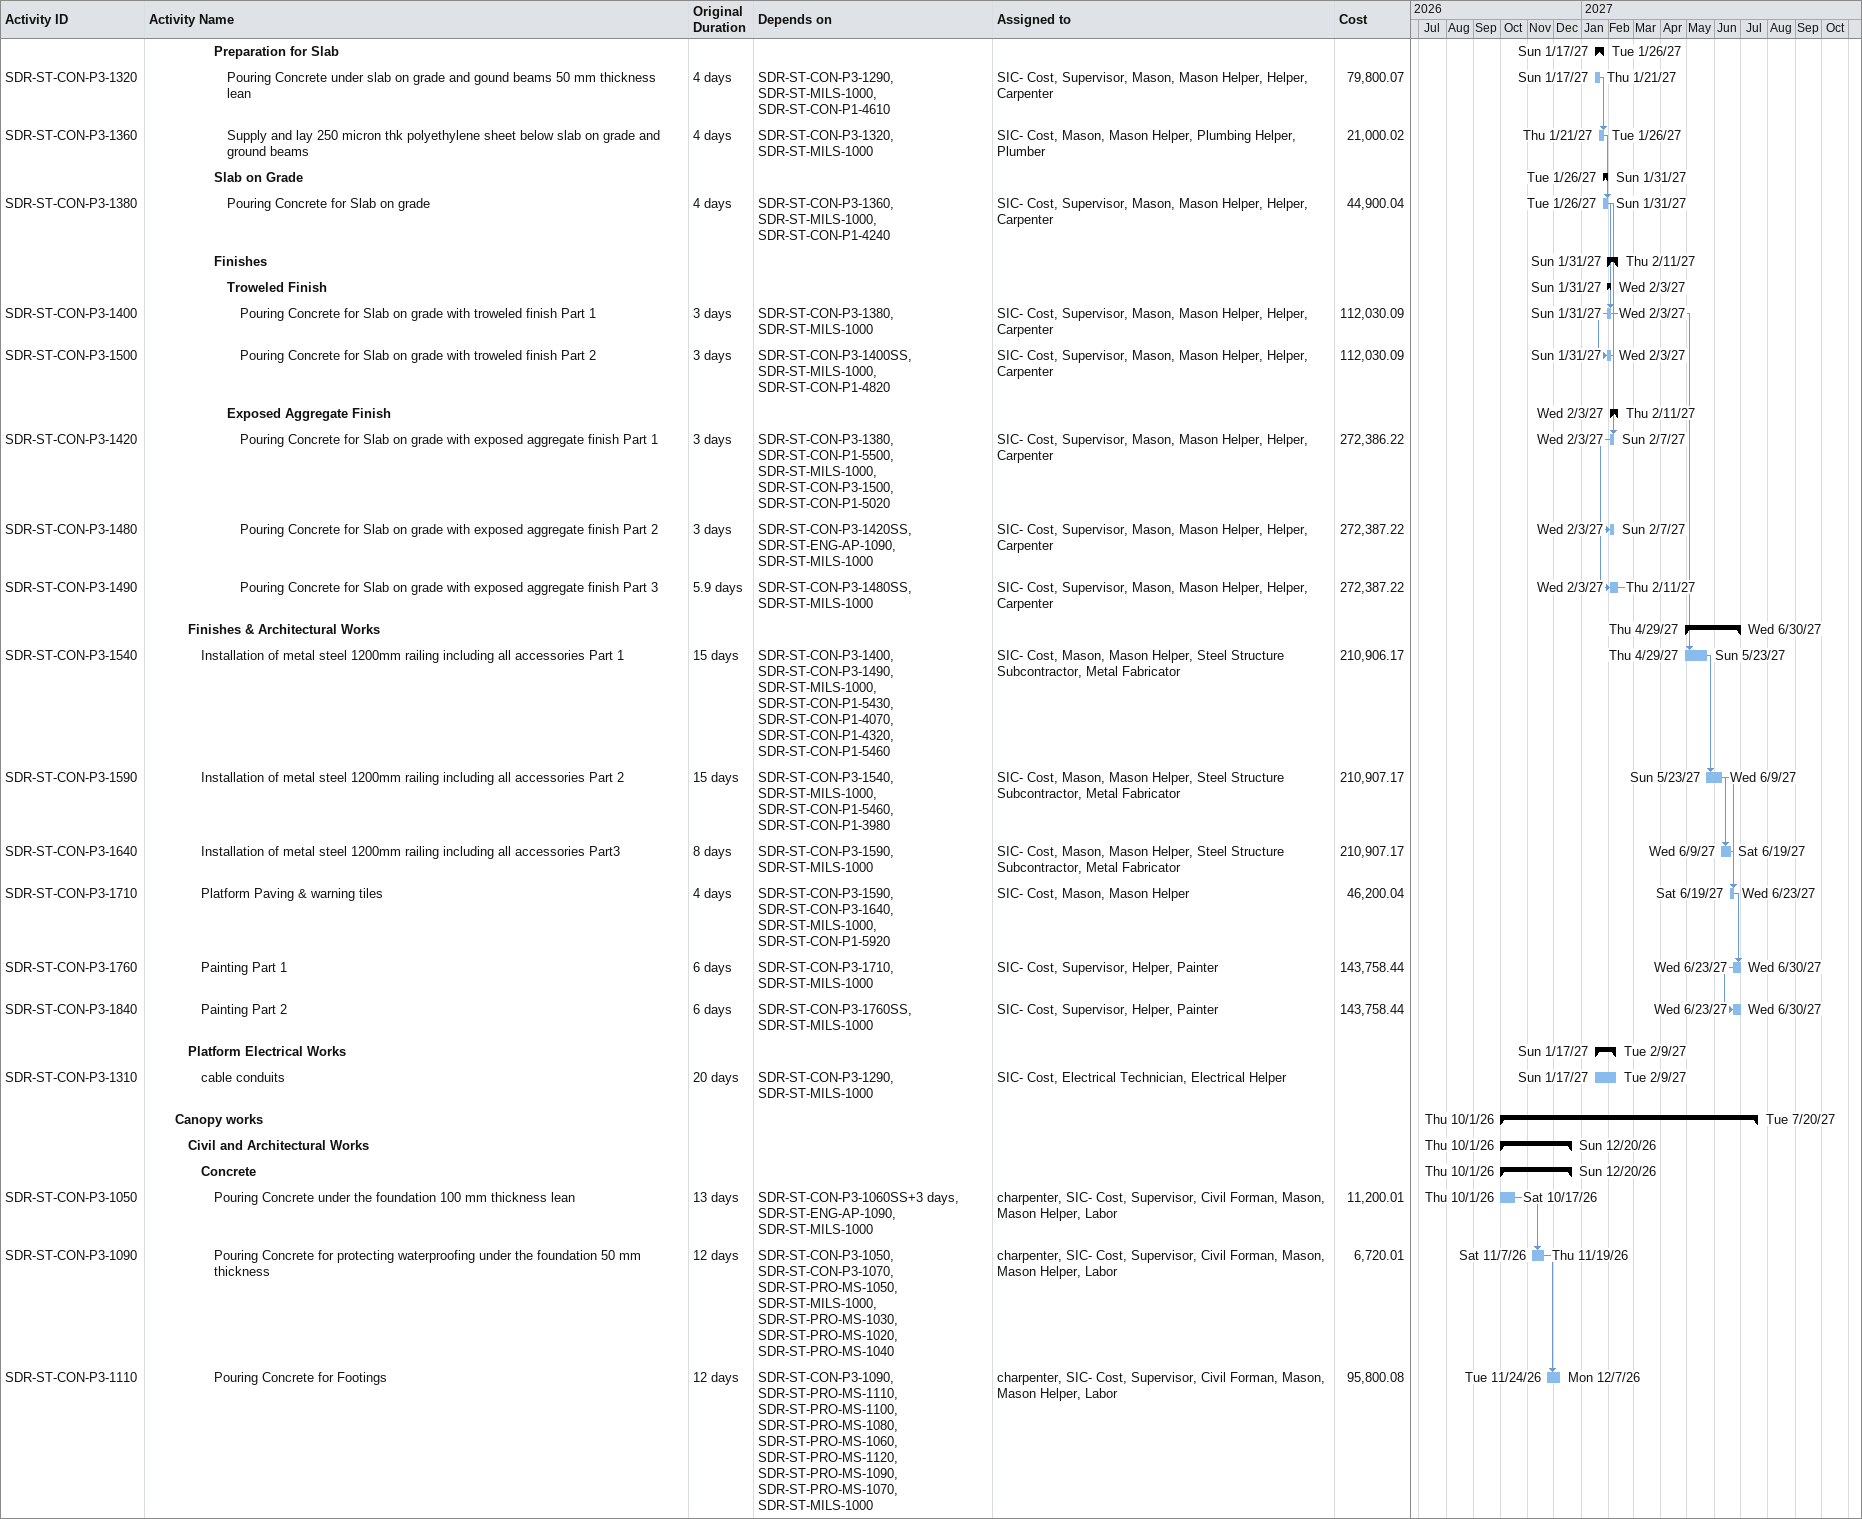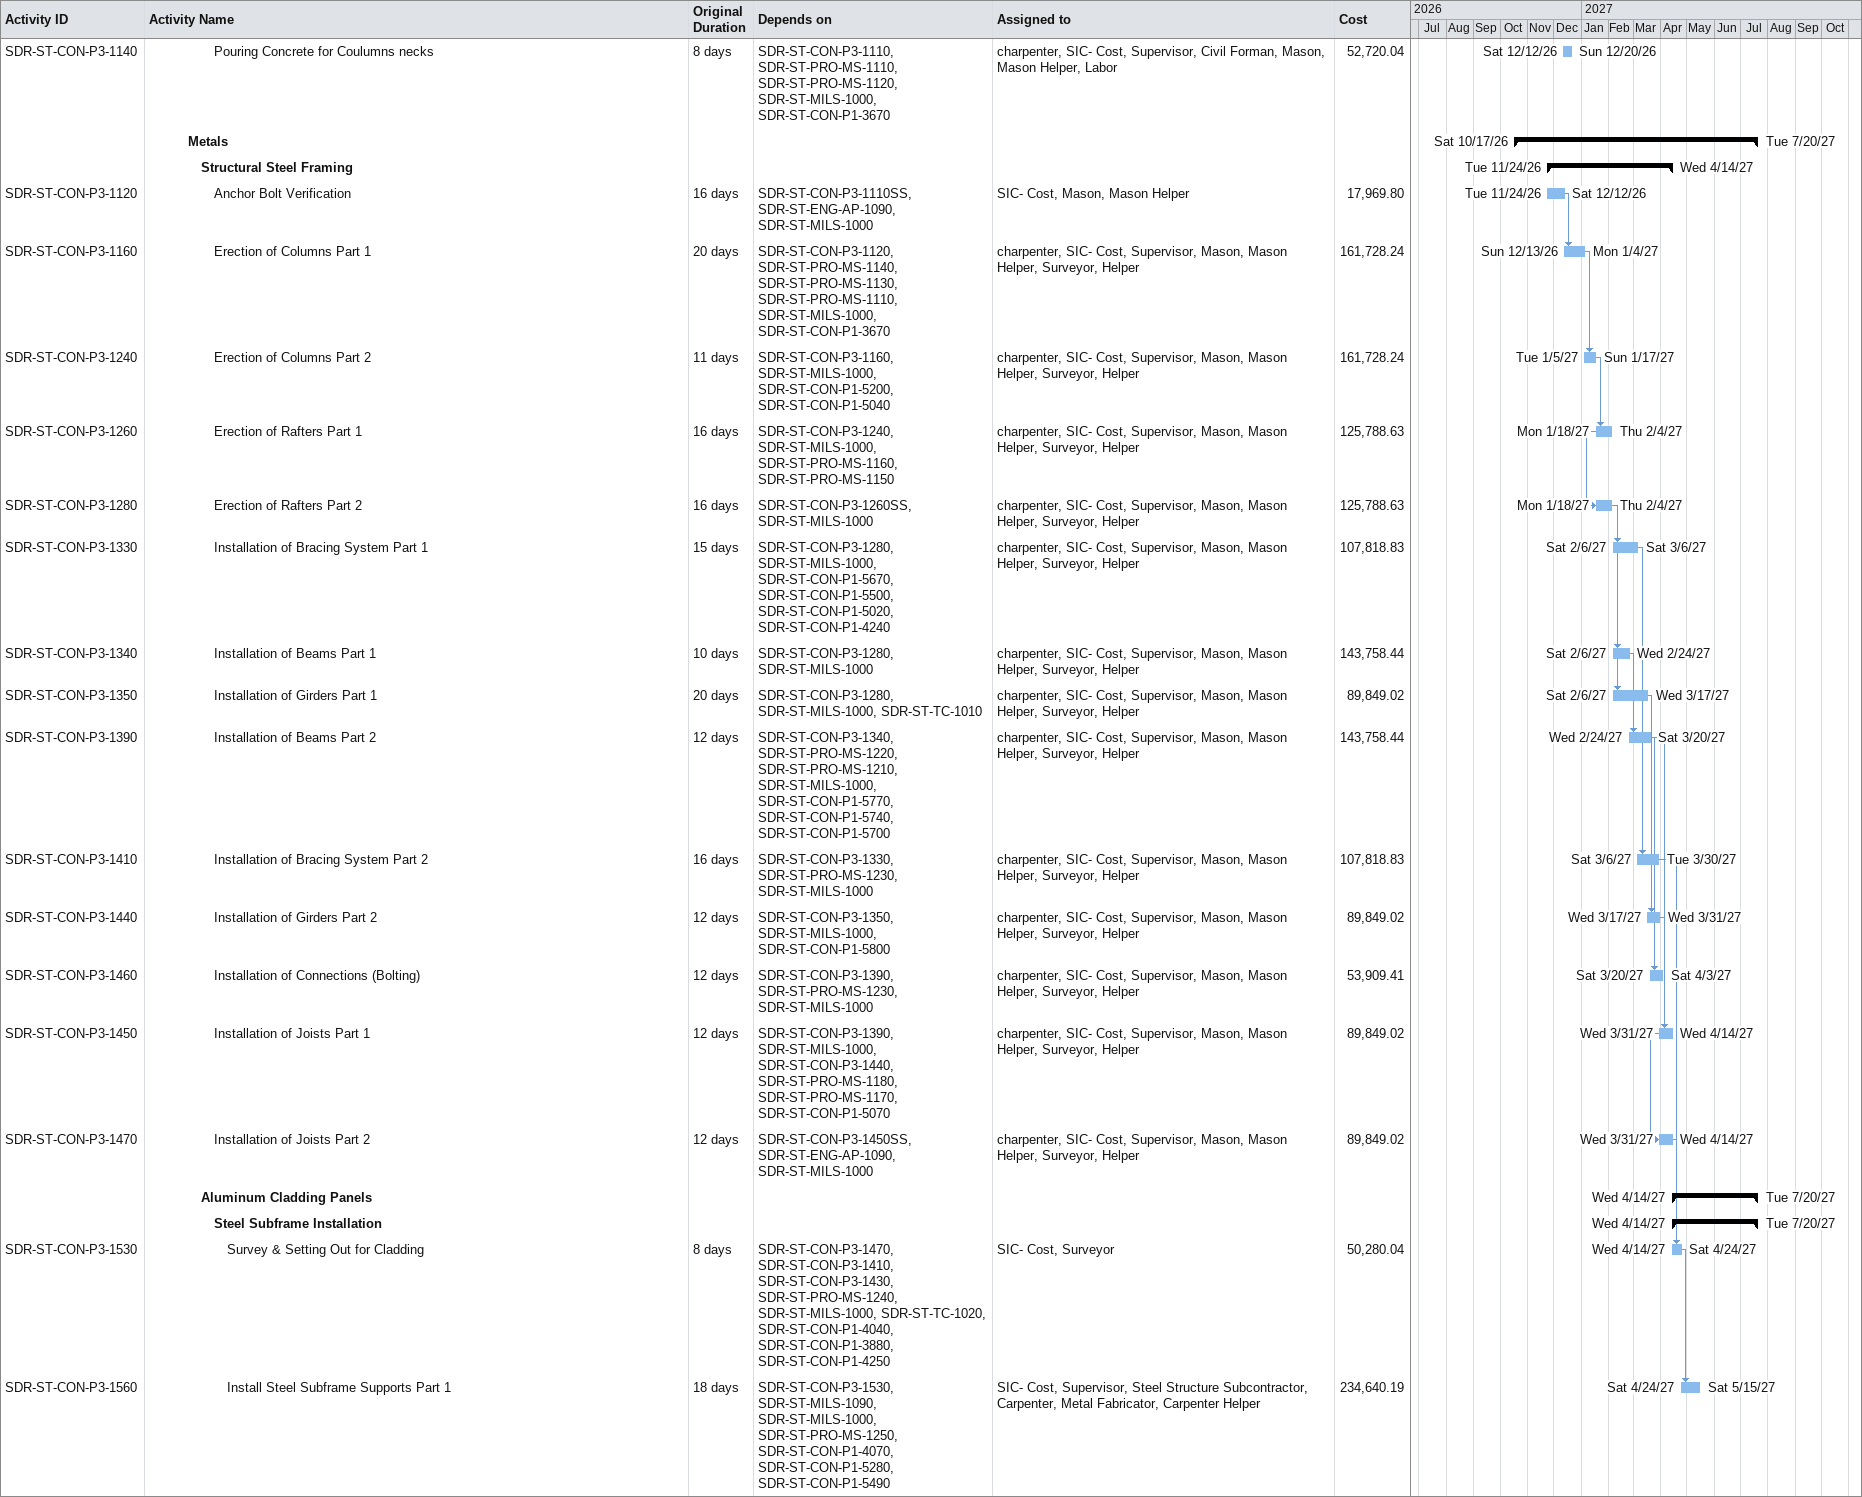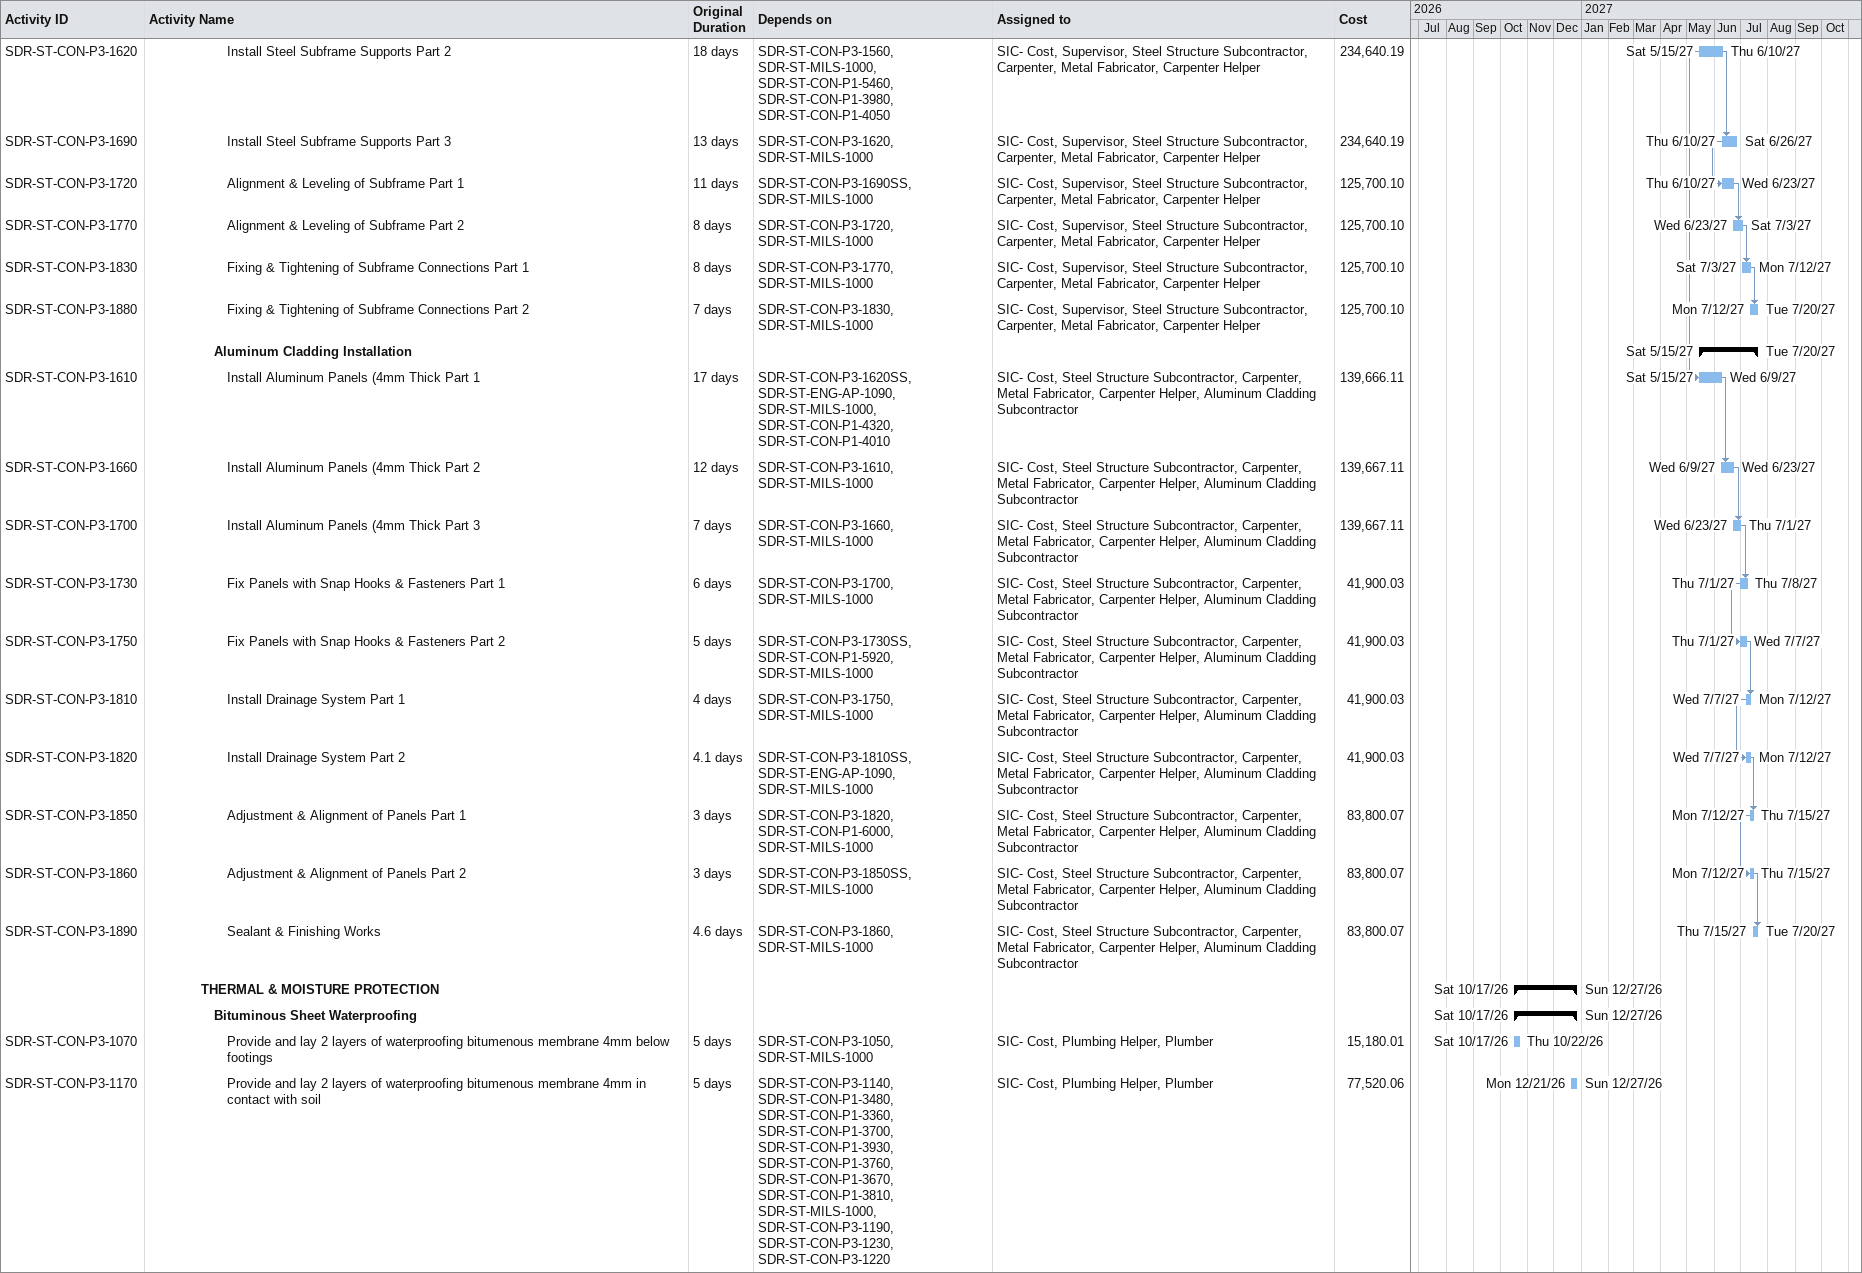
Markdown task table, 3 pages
| ID | Level | Task | Original duration | Start | Finish | Predecessors | Resources | Cost |
|---|---|---|---|---|---|---|---|---|
|  | 6 | **Preparation for Slab** |  | 2027-01-17 | 2027-01-26 |  |  |  |
| SDR-ST-CON-P3-1320 | 7 | Pouring Concrete under slab on grade and gound beams 50 mm thickness lean | 4d | 2027-01-17 | 2027-01-21 | SDR-ST-CON-P3-1290, SDR-ST-MILS-1000, SDR-ST-CON-P1-4610 | SIC- Cost, Supervisor, Mason, Mason Helper, Helper, Carpenter | 79800.07 |
| SDR-ST-CON-P3-1360 | 7 | Supply and lay 250 micron thk polyethylene sheet below slab on grade and ground beams | 4d | 2027-01-21 | 2027-01-26 | SDR-ST-CON-P3-1320, SDR-ST-MILS-1000 | SIC- Cost, Mason, Mason Helper, Plumbing Helper, Plumber | 21000.02 |
|  | 6 | **Slab on Grade** |  | 2027-01-26 | 2027-01-31 |  |  |  |
| SDR-ST-CON-P3-1380 | 7 | Pouring Concrete for Slab on grade | 4d | 2027-01-26 | 2027-01-31 | SDR-ST-CON-P3-1360, SDR-ST-MILS-1000, SDR-ST-CON-P1-4240 | SIC- Cost, Supervisor, Mason, Mason Helper, Helper, Carpenter | 44900.04 |
|  | 6 | **Finishes** |  | 2027-01-31 | 2027-02-11 |  |  |  |
|  | 7 | **Troweled Finish** |  | 2027-01-31 | 2027-02-03 |  |  |  |
| SDR-ST-CON-P3-1400 | 8 | Pouring Concrete for Slab on grade with troweled finish Part 1 | 3d | 2027-01-31 | 2027-02-03 | SDR-ST-CON-P3-1380, SDR-ST-MILS-1000 | SIC- Cost, Supervisor, Mason, Mason Helper, Helper, Carpenter | 112030.09 |
| SDR-ST-CON-P3-1500 | 8 | Pouring Concrete for Slab on grade with troweled finish Part 2 | 3d | 2027-01-31 | 2027-02-03 | SDR-ST-CON-P3-1400SS, SDR-ST-MILS-1000, SDR-ST-CON-P1-4820 | SIC- Cost, Supervisor, Mason, Mason Helper, Helper, Carpenter | 112030.09 |
|  | 7 | **Exposed Aggregate Finish** |  | 2027-02-03 | 2027-02-11 |  |  |  |
| SDR-ST-CON-P3-1420 | 8 | Pouring Concrete for Slab on grade with exposed aggregate finish Part 1 | 3d | 2027-02-03 | 2027-02-07 | SDR-ST-CON-P3-1380, SDR-ST-CON-P1-5500, SDR-ST-MILS-1000, SDR-ST-CON-P3-1500, SDR-ST-CON-P1-5020 | SIC- Cost, Supervisor, Mason, Mason Helper, Helper, Carpenter | 272386.22 |
| SDR-ST-CON-P3-1480 | 8 | Pouring Concrete for Slab on grade with exposed aggregate finish Part 2 | 3d | 2027-02-03 | 2027-02-07 | SDR-ST-CON-P3-1420SS, SDR-ST-ENG-AP-1090, SDR-ST-MILS-1000 | SIC- Cost, Supervisor, Mason, Mason Helper, Helper, Carpenter | 272387.22 |
| SDR-ST-CON-P3-1490 | 8 | Pouring Concrete for Slab on grade with exposed aggregate finish Part 3 | 5.9d | 2027-02-03 | 2027-02-11 | SDR-ST-CON-P3-1480SS, SDR-ST-MILS-1000 | SIC- Cost, Supervisor, Mason, Mason Helper, Helper, Carpenter | 272387.22 |
|  | 4 | **Finishes & Architectural Works** |  | 2027-04-29 | 2027-06-30 |  |  |  |
| SDR-ST-CON-P3-1540 | 5 | Installation of metal steel 1200mm railing including all accessories Part 1 | 15d | 2027-04-29 | 2027-05-23 | SDR-ST-CON-P3-1400, SDR-ST-CON-P3-1490, SDR-ST-MILS-1000, SDR-ST-CON-P1-5430, SDR-ST-CON-P1-4070, SDR-ST-CON-P1-4320, SDR-ST-CON-P1-5460 | SIC- Cost, Mason, Mason Helper, Steel Structure Subcontractor, Metal Fabricator | 210906.17 |
| SDR-ST-CON-P3-1590 | 5 | Installation of metal steel 1200mm railing including all accessories Part 2 | 15d | 2027-05-23 | 2027-06-09 | SDR-ST-CON-P3-1540, SDR-ST-MILS-1000, SDR-ST-CON-P1-5460, SDR-ST-CON-P1-3980 | SIC- Cost, Mason, Mason Helper, Steel Structure Subcontractor, Metal Fabricator | 210907.17 |
| SDR-ST-CON-P3-1640 | 5 | Installation of metal steel 1200mm railing including all accessories Part3 | 8d | 2027-06-09 | 2027-06-19 | SDR-ST-CON-P3-1590, SDR-ST-MILS-1000 | SIC- Cost, Mason, Mason Helper, Steel Structure Subcontractor, Metal Fabricator | 210907.17 |
| SDR-ST-CON-P3-1710 | 5 | Platform Paving & warning tiles | 4d | 2027-06-19 | 2027-06-23 | SDR-ST-CON-P3-1590, SDR-ST-CON-P3-1640, SDR-ST-MILS-1000, SDR-ST-CON-P1-5920 | SIC- Cost, Mason, Mason Helper | 46200.04 |
| SDR-ST-CON-P3-1760 | 5 | Painting Part 1 | 6d | 2027-06-23 | 2027-06-30 | SDR-ST-CON-P3-1710, SDR-ST-MILS-1000 | SIC- Cost, Supervisor, Helper, Painter | 143758.44 |
| SDR-ST-CON-P3-1840 | 5 | Painting Part 2 | 6d | 2027-06-23 | 2027-06-30 | SDR-ST-CON-P3-1760SS, SDR-ST-MILS-1000 | SIC- Cost, Supervisor, Helper, Painter | 143758.44 |
|  | 4 | **Platform Electrical Works** |  | 2027-01-17 | 2027-02-09 |  |  |  |
| SDR-ST-CON-P3-1310 | 5 | cable conduits | 20d | 2027-01-17 | 2027-02-09 | SDR-ST-CON-P3-1290, SDR-ST-MILS-1000 | SIC- Cost, Electrical Technician, Electrical Helper |  |
|  | 3 | **Canopy works** |  | 2026-10-01 | 2027-07-20 |  |  |  |
|  | 4 | **Civil and Architectural Works** |  | 2026-10-01 | 2026-12-20 |  |  |  |
|  | 5 | **Concrete** |  | 2026-10-01 | 2026-12-20 |  |  |  |
| SDR-ST-CON-P3-1050 | 6 | Pouring Concrete under the foundation 100 mm thickness lean | 13d | 2026-10-01 | 2026-10-17 | SDR-ST-CON-P3-1060SS+3d, SDR-ST-ENG-AP-1090, SDR-ST-MILS-1000 | charpenter, SIC- Cost, Supervisor, Civil Forman, Mason, Mason Helper, Labor | 11200.01 |
| SDR-ST-CON-P3-1090 | 6 | Pouring Concrete for protecting waterproofing under the foundation 50 mm thickness | 12d | 2026-11-07 | 2026-11-19 | SDR-ST-CON-P3-1050, SDR-ST-CON-P3-1070, SDR-ST-PRO-MS-1050, SDR-ST-MILS-1000, SDR-ST-PRO-MS-1030, SDR-ST-PRO-MS-1020, SDR-ST-PRO-MS-1040 | charpenter, SIC- Cost, Supervisor, Civil Forman, Mason, Mason Helper, Labor | 6720.01 |
| SDR-ST-CON-P3-1110 | 6 | Pouring Concrete for Footings | 12d | 2026-11-24 | 2026-12-07 | SDR-ST-CON-P3-1090, SDR-ST-PRO-MS-1110, SDR-ST-PRO-MS-1100, SDR-ST-PRO-MS-1080, SDR-ST-PRO-MS-1060, SDR-ST-PRO-MS-1120, SDR-ST-PRO-MS-1090, SDR-ST-PRO-MS-1070, SDR-ST-MILS-1000 | charpenter, SIC- Cost, Supervisor, Civil Forman, Mason, Mason Helper, Labor | 95800.08 |
| SDR-ST-CON-P3-1140 | 6 | Pouring Concrete for Coulumns necks | 8d | 2026-12-12 | 2026-12-20 | SDR-ST-CON-P3-1110, SDR-ST-PRO-MS-1110, SDR-ST-PRO-MS-1120, SDR-ST-MILS-1000, SDR-ST-CON-P1-3670 | charpenter, SIC- Cost, Supervisor, Civil Forman, Mason, Mason Helper, Labor | 52720.04 |
|  | 4 | **Metals** |  | 2026-10-17 | 2027-07-20 |  |  |  |
|  | 5 | **Structural Steel Framing** |  | 2026-11-24 | 2027-04-14 |  |  |  |
| SDR-ST-CON-P3-1120 | 6 | Anchor Bolt Verification | 16d | 2026-11-24 | 2026-12-12 | SDR-ST-CON-P3-1110SS, SDR-ST-ENG-AP-1090, SDR-ST-MILS-1000 | SIC- Cost, Mason, Mason Helper | 17969.80 |
| SDR-ST-CON-P3-1160 | 6 | Erection of Columns Part 1 | 20d | 2026-12-13 | 2027-01-04 | SDR-ST-CON-P3-1120, SDR-ST-PRO-MS-1140, SDR-ST-PRO-MS-1130, SDR-ST-PRO-MS-1110, SDR-ST-MILS-1000, SDR-ST-CON-P1-3670 | charpenter, SIC- Cost, Supervisor, Mason, Mason Helper, Surveyor, Helper | 161728.24 |
| SDR-ST-CON-P3-1240 | 6 | Erection of Columns Part 2 | 11d | 2027-01-05 | 2027-01-17 | SDR-ST-CON-P3-1160, SDR-ST-MILS-1000, SDR-ST-CON-P1-5200, SDR-ST-CON-P1-5040 | charpenter, SIC- Cost, Supervisor, Mason, Mason Helper, Surveyor, Helper | 161728.24 |
| SDR-ST-CON-P3-1260 | 6 | Erection of Rafters Part 1 | 16d | 2027-01-18 | 2027-02-04 | SDR-ST-CON-P3-1240, SDR-ST-MILS-1000, SDR-ST-PRO-MS-1160, SDR-ST-PRO-MS-1150 | charpenter, SIC- Cost, Supervisor, Mason, Mason Helper, Surveyor, Helper | 125788.63 |
| SDR-ST-CON-P3-1280 | 6 | Erection of Rafters Part 2 | 16d | 2027-01-18 | 2027-02-04 | SDR-ST-CON-P3-1260SS, SDR-ST-MILS-1000 | charpenter, SIC- Cost, Supervisor, Mason, Mason Helper, Surveyor, Helper | 125788.63 |
| SDR-ST-CON-P3-1330 | 6 | Installation of Bracing System Part 1 | 15d | 2027-02-06 | 2027-03-06 | SDR-ST-CON-P3-1280, SDR-ST-MILS-1000, SDR-ST-CON-P1-5670, SDR-ST-CON-P1-5500, SDR-ST-CON-P1-5020, SDR-ST-CON-P1-4240 | charpenter, SIC- Cost, Supervisor, Mason, Mason Helper, Surveyor, Helper | 107818.83 |
| SDR-ST-CON-P3-1340 | 6 | Installation of Beams Part 1 | 10d | 2027-02-06 | 2027-02-24 | SDR-ST-CON-P3-1280, SDR-ST-MILS-1000 | charpenter, SIC- Cost, Supervisor, Mason, Mason Helper, Surveyor, Helper | 143758.44 |
| SDR-ST-CON-P3-1350 | 6 | Installation of Girders Part 1 | 20d | 2027-02-06 | 2027-03-17 | SDR-ST-CON-P3-1280, SDR-ST-MILS-1000, SDR-ST-TC-1010 | charpenter, SIC- Cost, Supervisor, Mason, Mason Helper, Surveyor, Helper | 89849.02 |
| SDR-ST-CON-P3-1390 | 6 | Installation of Beams Part 2 | 12d | 2027-02-24 | 2027-03-20 | SDR-ST-CON-P3-1340, SDR-ST-PRO-MS-1220, SDR-ST-PRO-MS-1210, SDR-ST-MILS-1000, SDR-ST-CON-P1-5770, SDR-ST-CON-P1-5740, SDR-ST-CON-P1-5700 | charpenter, SIC- Cost, Supervisor, Mason, Mason Helper, Surveyor, Helper | 143758.44 |
| SDR-ST-CON-P3-1410 | 6 | Installation of Bracing System Part 2 | 16d | 2027-03-06 | 2027-03-30 | SDR-ST-CON-P3-1330, SDR-ST-PRO-MS-1230, SDR-ST-MILS-1000 | charpenter, SIC- Cost, Supervisor, Mason, Mason Helper, Surveyor, Helper | 107818.83 |
| SDR-ST-CON-P3-1440 | 6 | Installation of Girders Part 2 | 12d | 2027-03-17 | 2027-03-31 | SDR-ST-CON-P3-1350, SDR-ST-MILS-1000, SDR-ST-CON-P1-5800 | charpenter, SIC- Cost, Supervisor, Mason, Mason Helper, Surveyor, Helper | 89849.02 |
| SDR-ST-CON-P3-1460 | 6 | Installation of Connections (Bolting) | 12d | 2027-03-20 | 2027-04-03 | SDR-ST-CON-P3-1390, SDR-ST-PRO-MS-1230, SDR-ST-MILS-1000 | charpenter, SIC- Cost, Supervisor, Mason, Mason Helper, Surveyor, Helper | 53909.41 |
| SDR-ST-CON-P3-1450 | 6 | Installation of Joists Part 1 | 12d | 2027-03-31 | 2027-04-14 | SDR-ST-CON-P3-1390, SDR-ST-MILS-1000, SDR-ST-CON-P3-1440, SDR-ST-PRO-MS-1180, SDR-ST-PRO-MS-1170, SDR-ST-CON-P1-5070 | charpenter, SIC- Cost, Supervisor, Mason, Mason Helper, Surveyor, Helper | 89849.02 |
| SDR-ST-CON-P3-1470 | 6 | Installation of Joists Part 2 | 12d | 2027-03-31 | 2027-04-14 | SDR-ST-CON-P3-1450SS, SDR-ST-ENG-AP-1090, SDR-ST-MILS-1000 | charpenter, SIC- Cost, Supervisor, Mason, Mason Helper, Surveyor, Helper | 89849.02 |
|  | 5 | **Aluminum Cladding Panels** |  | 2027-04-14 | 2027-07-20 |  |  |  |
|  | 6 | **Steel Subframe Installation** |  | 2027-04-14 | 2027-07-20 |  |  |  |
| SDR-ST-CON-P3-1530 | 7 | Survey & Setting Out for Cladding | 8d | 2027-04-14 | 2027-04-24 | SDR-ST-CON-P3-1470, SDR-ST-CON-P3-1410, SDR-ST-CON-P3-1430, SDR-ST-PRO-MS-1240, SDR-ST-MILS-1000, SDR-ST-TC-1020, SDR-ST-CON-P1-4040, SDR-ST-CON-P1-3880, SDR-ST-CON-P1-4250 | SIC- Cost, Surveyor | 50280.04 |
| SDR-ST-CON-P3-1560 | 7 | Install Steel Subframe Supports Part 1 | 18d | 2027-04-24 | 2027-05-15 | SDR-ST-CON-P3-1530, SDR-ST-MILS-1090, SDR-ST-MILS-1000, SDR-ST-PRO-MS-1250, SDR-ST-CON-P1-4070, SDR-ST-CON-P1-5280, SDR-ST-CON-P1-5490 | SIC- Cost, Supervisor, Steel Structure Subcontractor, Carpenter, Metal Fabricator, Carpenter Helper | 234640.19 |
| SDR-ST-CON-P3-1620 | 7 | Install Steel Subframe Supports Part 2 | 18d | 2027-05-15 | 2027-06-10 | SDR-ST-CON-P3-1560, SDR-ST-MILS-1000, SDR-ST-CON-P1-5460, SDR-ST-CON-P1-3980, SDR-ST-CON-P1-4050 | SIC- Cost, Supervisor, Steel Structure Subcontractor, Carpenter, Metal Fabricator, Carpenter Helper | 234640.19 |
| SDR-ST-CON-P3-1690 | 7 | Install Steel Subframe Supports Part 3 | 13d | 2027-06-10 | 2027-06-26 | SDR-ST-CON-P3-1620, SDR-ST-MILS-1000 | SIC- Cost, Supervisor, Steel Structure Subcontractor, Carpenter, Metal Fabricator, Carpenter Helper | 234640.19 |
| SDR-ST-CON-P3-1720 | 7 | Alignment & Leveling of Subframe Part 1 | 11d | 2027-06-10 | 2027-06-23 | SDR-ST-CON-P3-1690SS, SDR-ST-MILS-1000 | SIC- Cost, Supervisor, Steel Structure Subcontractor, Carpenter, Metal Fabricator, Carpenter Helper | 125700.10 |
| SDR-ST-CON-P3-1770 | 7 | Alignment & Leveling of Subframe Part 2 | 8d | 2027-06-23 | 2027-07-03 | SDR-ST-CON-P3-1720, SDR-ST-MILS-1000 | SIC- Cost, Supervisor, Steel Structure Subcontractor, Carpenter, Metal Fabricator, Carpenter Helper | 125700.10 |
| SDR-ST-CON-P3-1830 | 7 | Fixing & Tightening of Subframe Connections Part 1 | 8d | 2027-07-03 | 2027-07-12 | SDR-ST-CON-P3-1770, SDR-ST-MILS-1000 | SIC- Cost, Supervisor, Steel Structure Subcontractor, Carpenter, Metal Fabricator, Carpenter Helper | 125700.10 |
| SDR-ST-CON-P3-1880 | 7 | Fixing & Tightening of Subframe Connections Part 2 | 7d | 2027-07-12 | 2027-07-20 | SDR-ST-CON-P3-1830, SDR-ST-MILS-1000 | SIC- Cost, Supervisor, Steel Structure Subcontractor, Carpenter, Metal Fabricator, Carpenter Helper | 125700.10 |
|  | 6 | **Aluminum Cladding Installation** |  | 2027-05-15 | 2027-07-20 |  |  |  |
| SDR-ST-CON-P3-1610 | 7 | Install Aluminum Panels (4mm Thick Part 1 | 17d | 2027-05-15 | 2027-06-09 | SDR-ST-CON-P3-1620SS, SDR-ST-ENG-AP-1090, SDR-ST-MILS-1000, SDR-ST-CON-P1-4320, SDR-ST-CON-P1-4010 | SIC- Cost, Steel Structure Subcontractor, Carpenter, Metal Fabricator, Carpenter Helper, Aluminum Cladding Subcontractor | 139666.11 |
| SDR-ST-CON-P3-1660 | 7 | Install Aluminum Panels (4mm Thick Part 2 | 12d | 2027-06-09 | 2027-06-23 | SDR-ST-CON-P3-1610, SDR-ST-MILS-1000 | SIC- Cost, Steel Structure Subcontractor, Carpenter, Metal Fabricator, Carpenter Helper, Aluminum Cladding Subcontractor | 139667.11 |
| SDR-ST-CON-P3-1700 | 7 | Install Aluminum Panels (4mm Thick Part 3 | 7d | 2027-06-23 | 2027-07-01 | SDR-ST-CON-P3-1660, SDR-ST-MILS-1000 | SIC- Cost, Steel Structure Subcontractor, Carpenter, Metal Fabricator, Carpenter Helper, Aluminum Cladding Subcontractor | 139667.11 |
| SDR-ST-CON-P3-1730 | 7 | Fix Panels with Snap Hooks & Fasteners Part 1 | 6d | 2027-07-01 | 2027-07-08 | SDR-ST-CON-P3-1700, SDR-ST-MILS-1000 | SIC- Cost, Steel Structure Subcontractor, Carpenter, Metal Fabricator, Carpenter Helper, Aluminum Cladding Subcontractor | 41900.03 |
| SDR-ST-CON-P3-1750 | 7 | Fix Panels with Snap Hooks & Fasteners Part 2 | 5d | 2027-07-01 | 2027-07-07 | SDR-ST-CON-P3-1730SS, SDR-ST-CON-P1-5920, SDR-ST-MILS-1000 | SIC- Cost, Steel Structure Subcontractor, Carpenter, Metal Fabricator, Carpenter Helper, Aluminum Cladding Subcontractor | 41900.03 |
| SDR-ST-CON-P3-1810 | 7 | Install Drainage System Part 1 | 4d | 2027-07-07 | 2027-07-12 | SDR-ST-CON-P3-1750, SDR-ST-MILS-1000 | SIC- Cost, Steel Structure Subcontractor, Carpenter, Metal Fabricator, Carpenter Helper, Aluminum Cladding Subcontractor | 41900.03 |
| SDR-ST-CON-P3-1820 | 7 | Install Drainage System Part 2 | 4.1d | 2027-07-07 | 2027-07-12 | SDR-ST-CON-P3-1810SS, SDR-ST-ENG-AP-1090, SDR-ST-MILS-1000 | SIC- Cost, Steel Structure Subcontractor, Carpenter, Metal Fabricator, Carpenter Helper, Aluminum Cladding Subcontractor | 41900.03 |
| SDR-ST-CON-P3-1850 | 7 | Adjustment & Alignment of Panels Part 1 | 3d | 2027-07-12 | 2027-07-15 | SDR-ST-CON-P3-1820, SDR-ST-CON-P1-6000, SDR-ST-MILS-1000 | SIC- Cost, Steel Structure Subcontractor, Carpenter, Metal Fabricator, Carpenter Helper, Aluminum Cladding Subcontractor | 83800.07 |
| SDR-ST-CON-P3-1860 | 7 | Adjustment & Alignment of Panels Part 2 | 3d | 2027-07-12 | 2027-07-15 | SDR-ST-CON-P3-1850SS, SDR-ST-MILS-1000 | SIC- Cost, Steel Structure Subcontractor, Carpenter, Metal Fabricator, Carpenter Helper, Aluminum Cladding Subcontractor | 83800.07 |
| SDR-ST-CON-P3-1890 | 7 | Sealant & Finishing Works | 4.6d | 2027-07-15 | 2027-07-20 | SDR-ST-CON-P3-1860, SDR-ST-MILS-1000 | SIC- Cost, Steel Structure Subcontractor, Carpenter, Metal Fabricator, Carpenter Helper, Aluminum Cladding Subcontractor | 83800.07 |
|  | 5 | **THERMAL & MOISTURE PROTECTION** |  | 2026-10-17 | 2026-12-27 |  |  |  |
|  | 6 | **Bituminous Sheet Waterproofing** |  | 2026-10-17 | 2026-12-27 |  |  |  |
| SDR-ST-CON-P3-1070 | 7 | Provide and lay 2 layers of waterproofing bitumenous membrane 4mm below footings | 5d | 2026-10-17 | 2026-10-22 | SDR-ST-CON-P3-1050, SDR-ST-MILS-1000 | SIC- Cost, Plumbing Helper, Plumber | 15180.01 |
| SDR-ST-CON-P3-1170 | 7 | Provide and lay 2 layers of waterproofing bitumenous membrane 4mm in contact with soil | 5d | 2026-12-21 | 2026-12-27 | SDR-ST-CON-P3-1140, SDR-ST-CON-P1-3480, SDR-ST-CON-P1-3360, SDR-ST-CON-P1-3700, SDR-ST-CON-P1-3930, SDR-ST-CON-P1-3760, SDR-ST-CON-P1-3670, SDR-ST-CON-P1-3810, SDR-ST-MILS-1000, SDR-ST-CON-P3-1190, SDR-ST-CON-P3-1230, SDR-ST-CON-P3-1220 | SIC- Cost, Plumbing Helper, Plumber | 77520.06 |
